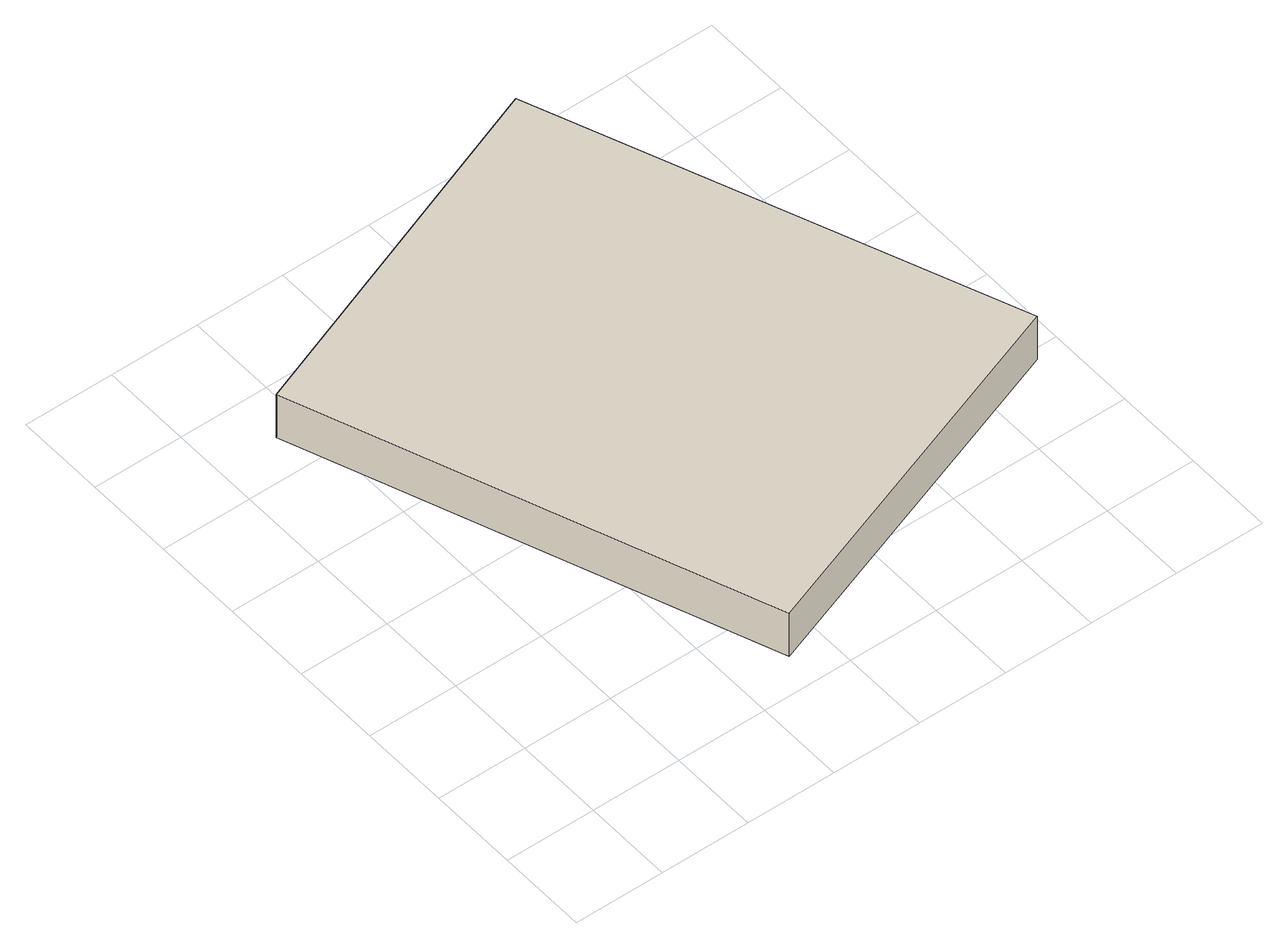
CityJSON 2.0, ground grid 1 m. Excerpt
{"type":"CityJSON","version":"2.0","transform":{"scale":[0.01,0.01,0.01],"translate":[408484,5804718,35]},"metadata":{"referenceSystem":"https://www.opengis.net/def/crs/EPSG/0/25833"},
"CityObjects":{
"building1":{"type":"Building","attributes":{"Gemeindeschluessel":"11000009","BezugspunktDach":"2200","function":"31001_2000","measuredHeight":0.568,"storeysAboveGround":1},"address":[{"country":"Germany","locality":"Berlin","thoroughfareNumber":"310","thoroughfareName":"Gosener Damm"}],"geometry":[{"type":"Solid","lod":"1","boundaries":[[[[0,1,2,3]],[[4,5,6,7]],[[4,7,3,2]],[[5,4,2,1]],[[6,5,1,0]],[[7,6,0,3]]]]}]}
},
"vertices":[
[260,39,124],[669,188,124],[470,698,124],[68,545,124],[470,698,67],[669,188,67],[260,39,67],[68,545,67]
]}
